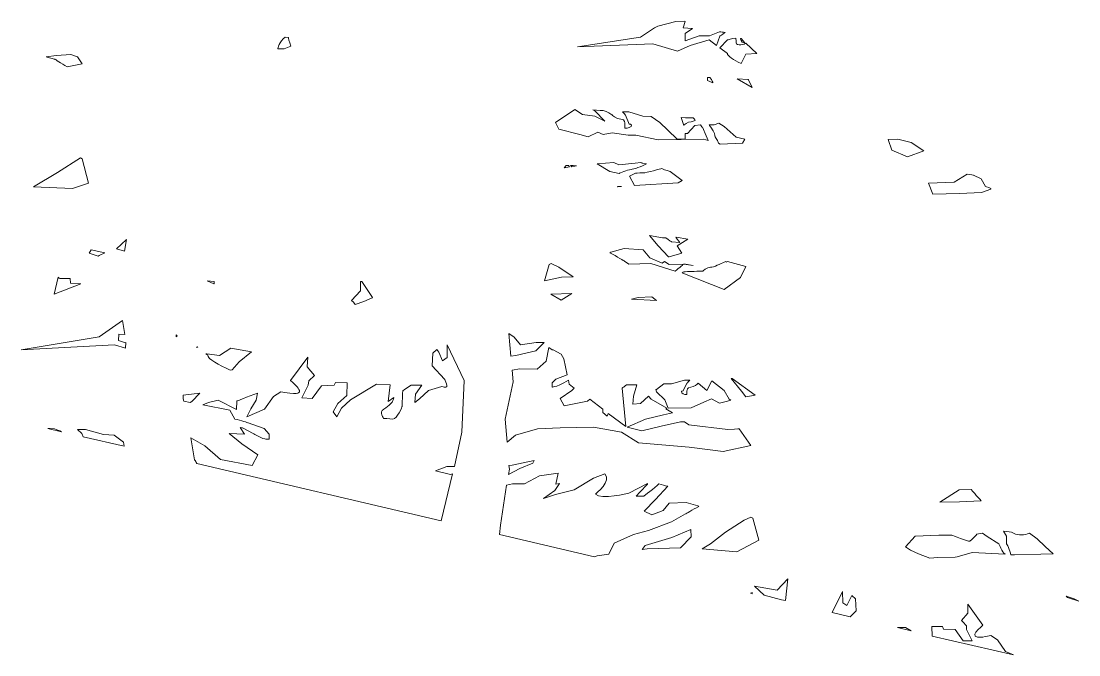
# Model space of a CAD drawing. Extents: x -2 to 9008, y -1000 to 0.
# Drawn here: x 2789.06 to 2811.57, y -701.38 to -687.89 of the extents above; entities that cross this region are included whole.
import ezdxf

# ---------------------------------------------------------------- set-up
doc = ezdxf.new("R2010")
doc.units = 0
doc.header["$MEASUREMENT"] = 0
doc.layers.add('Layer 1', color=7, linetype='Continuous')

# ---------------------------------------------------------------- blocks, each defined once
blk = doc.blocks.new('block 6')
at = {"layer": 'Layer 1', "lineweight": 0}
for points in [[(2804.62, -689.3), (2804.3, -689.12), (2804.53, -689.13), (2804.54, -689.14), (2804.62, -689.3)], [(2807.51, -690.41), (2807.72, -690.4), (2808, -690.47), (2808.27, -690.65), (2807.92, -690.78), (2807.59, -690.64), (2807.51, -690.41)], [(2790.15, -691.45), (2789.32, -691.42), (2789.83, -691.11), (2790.32, -690.8), (2790.36, -690.82), (2790.49, -691.34), (2790.15, -691.45)], [(2801.84, -691.41), (2801.76, -691.42), (2801.75, -691.41), (2801.84, -691.41)], [(2791.09, -692.74), (2791.3, -692.54), (2791.26, -692.79), (2791.09, -692.74)], [(2790.72, -692.88), (2790.7, -692.89), (2790.51, -692.83), (2790.55, -692.76), (2790.84, -692.82), (2790.72, -692.88)], [(2800.5, -693.13), (2800.81, -693.33), (2800.56, -693.34), (2800.2, -693.42), (2800.3, -693.07), (2800.34, -693.05), (2800.5, -693.13)], [(2793.17, -693.43), (2793.17, -693.48), (2793.16, -693.48), (2793.02, -693.42), (2793.17, -693.43)], [(2796.54, -693.77), (2796.53, -693.78), (2796.35, -693.86), (2796.17, -693.92), (2796.13, -693.87), (2796.09, -693.84), (2796.28, -693.63), (2796.28, -693.43), (2796.31, -693.43), (2796.54, -693.77)], [(2800.78, -693.69), (2800.55, -693.83), (2800.33, -693.7), (2800.78, -693.69)], [(2802.19, -693.77), (2802.48, -693.76), (2802.58, -693.84), (2802.05, -693.81), (2802.19, -693.77)], [(2791.22, -694.26), (2791.27, -694.56), (2791.14, -694.55), (2791.13, -694.69), (2791.28, -694.74), (2791.29, -694.73), (2791.28, -694.85), (2791.05, -694.78), (2789.06, -694.89), (2790.72, -694.61), (2791.22, -694.26)], [(2792.36, -694.61), (2792.36, -694.57), (2792.38, -694.59), (2792.36, -694.61)], [(2800.02, -694.73), (2800.19, -694.73), (2800.01, -694.91), (2799.59, -695.01), (2799.48, -695.02), (2799.44, -694.54), (2799.55, -694.62), (2799.69, -694.78), (2800.02, -694.73)], [(2792.79, -694.83), (2792.82, -694.82), (2792.8, -694.84), (2792.79, -694.83)], [(2804.19, -695.5), (2804.68, -695.85), (2804.48, -695.89), (2804.39, -695.77), (2804.17, -695.5), (2804.19, -695.5)], [(2792.86, -695.81), (2792.69, -695.99), (2792.66, -696.01), (2792.52, -695.98), (2792.51, -695.93), (2792.51, -695.85), (2792.86, -695.81)], [(2804.29, -699.19), (2803.55, -699.12), (2803.73, -699.02), (2804.05, -698.77), (2804.45, -698.51), (2804.59, -698.45), (2804.63, -698.47), (2804.76, -698.94), (2804.29, -699.19)], [(2803.32, -698.87), (2803.09, -699.1), (2802.38, -699.12), (2802.28, -699.14), (2802.34, -699.05), (2802.91, -698.88), (2803.31, -698.71), (2803.32, -698.87)], [(2805.15, -700), (2805.38, -699.76), (2805.33, -700.22), (2805.24, -700.21), (2804.87, -700.11), (2804.67, -699.92), (2805.15, -700)], [(2804.62, -700.05), (2804.62, -700.08), (2804.58, -700.07), (2804.62, -700.05)], [(2806.32, -700.48), (2806.54, -700.03), (2806.55, -700.27), (2806.63, -700.33), (2806.71, -700.17), (2806.74, -700.12), (2806.82, -700.19), (2806.83, -700.44), (2806.7, -700.57), (2806.32, -700.48)], [(2811.3, -700.13), (2811.47, -700.19), (2811.57, -700.24), (2811.33, -700.16), (2811.3, -700.13)], [(2808, -700.87), (2807.71, -700.8), (2807.88, -700.8), (2808, -700.87)]]:
    blk.add_lwpolyline(points, dxfattribs=at)
for points, knots in [([(2803.3, -688.41), (2803.3, -688.41), (2803.03, -688.53), (2803.03, -688.53), (2803.03, -688.53), (2802.5, -688.37), (2802.5, -688.37), (2802.5, -688.37), (2800.9, -688.44), (2800.9, -688.44), (2800.9, -688.44), (2802.24, -688.23), (2802.24, -688.23), (2802.24, -688.23), (2802.54, -688.03), (2802.54, -688.03), (2802.54, -688.03), (2802.61, -688), (2802.61, -688), (2802.61, -688), (2802.99, -687.9), (2802.99, -687.9), (2802.99, -687.9), (2803.18, -687.89), (2803.18, -687.89), (2803.18, -687.89), (2803.19, -687.9), (2803.19, -687.9), (2803.19, -687.9), (2803.15, -688.03), (2803.15, -688.03), (2803.15, -688.03), (2803.35, -688.05), (2803.35, -688.05), (2803.35, -688.05), (2803.19, -688.15), (2803.19, -688.15), (2803.19, -688.15), (2803.19, -688.31), (2803.19, -688.31), (2803.19, -688.31), (2803.49, -688.2), (2803.49, -688.2), (2803.49, -688.2), (2803.71, -688.2), (2803.71, -688.2), (2803.71, -688.2), (2803.92, -688.12), (2803.92, -688.12), (2803.96, -688.12), (2803.99, -688.12), (2804.04, -688.13), (2803.98, -688.17), (2803.93, -688.21), (2803.93, -688.21), (2803.93, -688.21), (2803.86, -688.41), (2803.86, -688.41), (2803.86, -688.41), (2803.7, -688.29), (2803.7, -688.29), (2803.7, -688.29), (2803.3, -688.41), (2803.3, -688.41)], [0, 0, 0, 0, 1, 1, 1, 2, 2, 2, 3, 3, 3, 4, 4, 4, 5, 5, 5, 6, 6, 6, 7, 7, 7, 8, 8, 8, 9, 9, 9, 10, 10, 10, 11, 11, 11, 12, 12, 12, 13, 13, 13, 14, 14, 14, 15, 15, 15, 16, 16, 16, 17, 17, 17, 18, 18, 18, 19, 19, 19, 20, 20, 20, 21, 21, 21, 21]), ([(2794.8, -688.42), (2794.8, -688.42), (2794.66, -688.48), (2794.66, -688.48), (2794.66, -688.48), (2794.52, -688.48), (2794.52, -688.48), (2794.52, -688.48), (2794.55, -688.32), (2794.68, -688.23), (2794.68, -688.23), (2794.75, -688.24), (2794.75, -688.24), (2794.75, -688.24), (2794.76, -688.32), (2794.8, -688.42)], [0, 0, 0, 0, 1, 1, 1, 2, 2, 2, 3, 3, 3, 4, 4, 4, 5, 5, 5, 5]), ([(2804.48, -688.59), (2804.48, -688.59), (2804.38, -688.79), (2804.38, -688.79), (2804.22, -688.72), (2804.09, -688.63), (2804.09, -688.58), (2804.09, -688.58), (2803.93, -688.46), (2803.93, -688.46), (2803.93, -688.46), (2804.09, -688.29), (2804.09, -688.29), (2804.09, -688.29), (2804.19, -688.26), (2804.27, -688.25), (2804.27, -688.28), (2804.28, -688.31), (2804.28, -688.35), (2804.27, -688.43), (2804.48, -688.38), (2804.48, -688.36), (2804.48, -688.36), (2804.72, -688.58), (2804.72, -688.58), (2804.72, -688.58), (2804.48, -688.59), (2804.48, -688.59)], [0, 0, 0, 0, 1, 1, 1, 2, 2, 2, 3, 3, 3, 4, 4, 4, 5, 5, 5, 6, 6, 6, 7, 7, 7, 8, 8, 8, 9, 9, 9, 9]), ([(2804.37, -688.26), (2804.37, -688.26), (2804.38, -688.26), (2804.38, -688.26), (2804.38, -688.26), (2804.46, -688.35), (2804.46, -688.35), (2804.37, -688.35), (2804.37, -688.26), (2804.37, -688.26)], [0, 0, 0, 0, 1, 1, 1, 2, 2, 2, 3, 3, 3, 3]), ([(2789.59, -688.65), (2789.59, -688.65), (2789.81, -688.62), (2789.81, -688.62), (2789.81, -688.62), (2790.12, -688.6), (2790.12, -688.6), (2790.12, -688.6), (2790.26, -688.65), (2790.26, -688.65), (2790.26, -688.65), (2790.36, -688.8), (2790.36, -688.8), (2790.36, -688.8), (2790.04, -688.86), (2790.04, -688.86), (2789.91, -688.79), (2789.78, -688.7), (2789.78, -688.7), (2789.78, -688.7), (2789.69, -688.68), (2789.59, -688.65)], [0, 0, 0, 0, 1, 1, 1, 2, 2, 2, 3, 3, 3, 4, 4, 4, 5, 5, 5, 6, 6, 6, 7, 7, 7, 7]), ([(2803.67, -689.09), (2803.67, -689.09), (2803.72, -689.09), (2803.72, -689.09), (2803.77, -689.15), (2803.78, -689.2), (2803.78, -689.2), (2803.78, -689.2), (2803.67, -689.15), (2803.67, -689.15), (2803.67, -689.15), (2803.67, -689.09), (2803.67, -689.09)], [0, 0, 0, 0, 1, 1, 1, 2, 2, 2, 3, 3, 3, 4, 4, 4, 4]), ([(2800.84, -689.77), (2800.84, -689.77), (2801.01, -689.88), (2801.01, -689.88), (2801.01, -689.88), (2801.27, -689.91), (2801.27, -689.91), (2801.27, -689.91), (2801.48, -690.02), (2801.48, -690.02), (2801.48, -690.02), (2801.27, -689.8), (2801.27, -689.8), (2801.27, -689.8), (2801.23, -689.78), (2801.23, -689.78), (2801.23, -689.78), (2801.38, -689.79), (2801.38, -689.79), (2801.38, -689.79), (2801.45, -689.79), (2801.45, -689.79), (2801.52, -689.81), (2801.63, -689.88), (2801.63, -689.88), (2801.63, -689.88), (2801.73, -689.98), (2801.82, -689.98), (2801.92, -689.98), (2801.91, -690.07), (2801.91, -690.07), (2801.91, -690.07), (2801.91, -690.17), (2801.91, -690.17), (2801.91, -690.17), (2802, -690.17), (2802.04, -690.13), (2802.07, -690.08), (2802, -690.08), (2802, -690.08), (2802, -690.08), (2801.92, -689.89), (2801.92, -689.89), (2801.92, -689.89), (2801.88, -689.85), (2801.86, -689.82), (2801.86, -689.82), (2801.99, -689.82), (2801.99, -689.82), (2801.99, -689.82), (2802.29, -689.91), (2802.29, -689.91), (2802.29, -689.91), (2802.47, -689.92), (2802.47, -689.92), (2802.47, -689.92), (2802.65, -690.05), (2802.65, -690.05), (2802.65, -690.05), (2802.82, -690.21), (2802.82, -690.21), (2802.82, -690.21), (2803.02, -690.4), (2803.02, -690.4), (2803.02, -690.4), (2803.19, -690.4), (2803.19, -690.4), (2803.19, -690.4), (2803.19, -690.28), (2803.19, -690.28), (2803.19, -690.28), (2803.24, -690.28), (2803.24, -690.28), (2803.24, -690.28), (2803.4, -690.11), (2803.4, -690.11), (2803.4, -690.11), (2803.52, -690.1), (2803.52, -690.1), (2803.54, -690.13), (2803.56, -690.15), (2803.56, -690.15), (2803.56, -690.15), (2803.64, -690.33), (2803.64, -690.33), (2803.64, -690.33), (2803.68, -690.43), (2803.68, -690.43), (2803.68, -690.43), (2803.58, -690.4), (2803.58, -690.4), (2803.58, -690.4), (2803.11, -690.41), (2803.11, -690.41), (2803.11, -690.41), (2802.62, -690.42), (2802.62, -690.42), (2802.62, -690.42), (2802.14, -690.32), (2802.14, -690.32), (2802.14, -690.32), (2801.98, -690.32), (2801.98, -690.32), (2801.98, -690.32), (2801.64, -690.27), (2801.64, -690.27), (2801.64, -690.27), (2801.45, -690.3), (2801.45, -690.3), (2801.45, -690.3), (2801.33, -690.25), (2801.33, -690.25), (2801.33, -690.25), (2801.13, -690.35), (2801.13, -690.35), (2801.13, -690.35), (2800.95, -690.3), (2800.95, -690.3), (2800.95, -690.3), (2800.5, -690.19), (2800.5, -690.19), (2800.5, -690.19), (2800.43, -690.05), (2800.43, -690.05), (2800.43, -690.05), (2800.84, -689.77), (2800.84, -689.77)], [0, 0, 0, 0, 1, 1, 1, 2, 2, 2, 3, 3, 3, 4, 4, 4, 5, 5, 5, 6, 6, 6, 7, 7, 7, 8, 8, 8, 9, 9, 9, 10, 10, 10, 11, 11, 11, 12, 12, 12, 13, 13, 13, 14, 14, 14, 15, 15, 15, 16, 16, 16, 17, 17, 17, 18, 18, 18, 19, 19, 19, 20, 20, 20, 21, 21, 21, 22, 22, 22, 23, 23, 23, 24, 24, 24, 25, 25, 25, 26, 26, 26, 27, 27, 27, 28, 28, 28, 29, 29, 29, 30, 30, 30, 31, 31, 31, 32, 32, 32, 33, 33, 33, 34, 34, 34, 35, 35, 35, 36, 36, 36, 37, 37, 37, 38, 38, 38, 39, 39, 39, 40, 40, 40, 41, 41, 41, 42, 42, 42, 42]), ([(2803.41, -690), (2803.38, -690.01), (2803.34, -690.03), (2803.32, -690.03), (2803.24, -690.03), (2803.16, -690.11), (2803.16, -690.11), (2803.16, -690.11), (2803.11, -689.94), (2803.11, -689.94), (2803.11, -689.94), (2803.2, -689.95), (2803.2, -689.95), (2803.2, -689.95), (2803.36, -689.95), (2803.36, -689.95), (2803.38, -689.97), (2803.4, -689.99), (2803.41, -690)], [0, 0, 0, 0, 1, 1, 1, 2, 2, 2, 3, 3, 3, 4, 4, 4, 5, 5, 5, 6, 6, 6, 6]), ([(2803.81, -690.1), (2803.81, -690.1), (2803.91, -690.06), (2803.91, -690.06), (2803.91, -690.06), (2804.02, -690.13), (2804.02, -690.13), (2804.02, -690.13), (2804.28, -690.36), (2804.28, -690.36), (2804.28, -690.36), (2804.46, -690.4), (2804.46, -690.4), (2804.46, -690.4), (2804.41, -690.49), (2804.41, -690.49), (2804.41, -690.49), (2803.94, -690.51), (2803.94, -690.51), (2803.94, -690.51), (2803.9, -690.49), (2803.9, -690.49), (2803.88, -690.41), (2803.82, -690.34), (2803.82, -690.34), (2803.82, -690.34), (2803.83, -690.25), (2803.74, -690.15), (2803.72, -690.13), (2803.71, -690.11), (2803.7, -690.1), (2803.7, -690.1), (2803.81, -690.1), (2803.81, -690.1)], [0, 0, 0, 0, 1, 1, 1, 2, 2, 2, 3, 3, 3, 4, 4, 4, 5, 5, 5, 6, 6, 6, 7, 7, 7, 8, 8, 8, 9, 9, 9, 10, 10, 10, 11, 11, 11, 11]), ([(2800.73, -690.99), (2800.73, -690.99), (2800.62, -691.01), (2800.62, -691.01), (2800.62, -691.01), (2800.66, -690.96), (2800.66, -690.96), (2800.66, -690.96), (2800.66, -690.96), (2800.71, -690.96), (2800.71, -690.96), (2800.73, -690.99), (2800.73, -690.99)], [0, 0, 0, 0, 1, 1, 1, 2, 2, 2, 3, 3, 3, 4, 4, 4, 4]), ([(2800.88, -690.97), (2800.88, -690.97), (2800.84, -690.98), (2800.84, -690.98), (2800.84, -690.98), (2800.78, -690.99), (2800.78, -690.99), (2800.78, -690.99), (2800.75, -690.96), (2800.75, -690.96), (2800.78, -690.96), (2800.83, -690.97), (2800.88, -690.97)], [0, 0, 0, 0, 1, 1, 1, 2, 2, 2, 3, 3, 3, 4, 4, 4, 4]), ([(2802.04, -691.05), (2801.96, -691.05), (2801.79, -691.13), (2801.79, -691.13), (2801.79, -691.13), (2801.59, -691.09), (2801.59, -691.09), (2801.59, -691.09), (2801.32, -690.93), (2801.32, -690.93), (2801.32, -690.93), (2801.67, -690.9), (2801.67, -690.9), (2801.67, -690.9), (2801.78, -690.95), (2801.78, -690.95), (2801.78, -690.95), (2802.13, -690.91), (2802.13, -690.91), (2802.13, -690.91), (2802.25, -690.9), (2802.25, -690.9), (2802.27, -690.9), (2802.28, -690.91), (2802.28, -690.91), (2802.28, -690.91), (2802.37, -690.93), (2802.37, -690.93), (2802.26, -690.99), (2802.1, -691.04), (2802.04, -691.05)], [0, 0, 0, 0, 1, 1, 1, 2, 2, 2, 3, 3, 3, 4, 4, 4, 5, 5, 5, 6, 6, 6, 7, 7, 7, 8, 8, 8, 9, 9, 9, 10, 10, 10, 10]), ([(2803.04, -691.33), (2803.04, -691.33), (2802.11, -691.39), (2802.11, -691.39), (2802.11, -691.39), (2802.01, -691.19), (2802.01, -691.19), (2802.01, -691.19), (2802.12, -691.13), (2802.12, -691.13), (2802.12, -691.13), (2802.2, -691.12), (2802.29, -691.12), (2802.37, -691.12), (2802.69, -691.03), (2802.69, -691.03), (2802.69, -691.03), (2802.79, -691.07), (2802.87, -691.09), (2802.87, -691.09), (2803.13, -691.28), (2803.13, -691.28), (2803.13, -691.28), (2803.04, -691.33), (2803.04, -691.33)], [0, 0, 0, 0, 1, 1, 1, 2, 2, 2, 3, 3, 3, 4, 4, 4, 5, 5, 5, 6, 6, 6, 7, 7, 7, 8, 8, 8, 8]), ([(2808.37, -691.34), (2808.37, -691.34), (2808.92, -691.32), (2808.92, -691.32), (2808.92, -691.32), (2809.19, -691.15), (2809.19, -691.15), (2809.27, -691.16), (2809.33, -691.17), (2809.33, -691.17), (2809.33, -691.17), (2809.49, -691.25), (2809.49, -691.25), (2809.49, -691.25), (2809.58, -691.41), (2809.58, -691.41), (2809.58, -691.41), (2809.74, -691.45), (2809.7, -691.47), (2809.7, -691.47), (2809.5, -691.54), (2809.5, -691.54), (2809.5, -691.54), (2809.03, -691.56), (2809.03, -691.56), (2809.03, -691.56), (2808.46, -691.57), (2808.46, -691.57), (2808.46, -691.57), (2808.37, -691.34), (2808.37, -691.34)], [0, 0, 0, 0, 1, 1, 1, 2, 2, 2, 3, 3, 3, 4, 4, 4, 5, 5, 5, 6, 6, 6, 7, 7, 7, 8, 8, 8, 9, 9, 9, 10, 10, 10, 10]), ([(2803.12, -692.83), (2803.12, -692.83), (2802.85, -692.91), (2802.85, -692.91), (2802.85, -692.91), (2802.84, -692.91), (2802.84, -692.91), (2802.84, -692.91), (2802.62, -692.67), (2802.62, -692.67), (2802.62, -692.67), (2802.43, -692.45), (2802.43, -692.45), (2802.43, -692.45), (2802.71, -692.5), (2802.71, -692.5), (2802.71, -692.5), (2802.78, -692.5), (2802.78, -692.5), (2802.85, -692.55), (2802.9, -692.59), (2802.9, -692.59), (2802.9, -692.59), (2803.08, -692.6), (2803.08, -692.6), (2803.08, -692.6), (2803, -692.5), (2803, -692.5), (2803, -692.5), (2802.99, -692.49), (2802.99, -692.49), (2802.99, -692.49), (2803, -692.49), (2803, -692.49), (2803, -692.49), (2803.25, -692.53), (2803.25, -692.53), (2803.25, -692.53), (2803.02, -692.67), (2803.02, -692.67), (2803.02, -692.67), (2803.12, -692.83), (2803.12, -692.83)], [0, 0, 0, 0, 1, 1, 1, 2, 2, 2, 3, 3, 3, 4, 4, 4, 5, 5, 5, 6, 6, 6, 7, 7, 7, 8, 8, 8, 9, 9, 9, 10, 10, 10, 11, 11, 11, 12, 12, 12, 13, 13, 13, 14, 14, 14, 14]), ([(2801.61, -692.81), (2801.61, -692.81), (2801.89, -692.73), (2801.89, -692.73), (2801.89, -692.73), (2802.3, -692.76), (2802.3, -692.76), (2802.3, -692.76), (2802.44, -692.93), (2802.44, -692.93), (2802.44, -692.93), (2802.7, -693.04), (2802.7, -693.04), (2802.7, -693.04), (2802.75, -693.01), (2802.75, -693.01), (2802.75, -693.01), (2802.85, -693.07), (2802.85, -693.07), (2802.85, -693.07), (2803.16, -693.06), (2803.16, -693.06), (2803.16, -693.06), (2803.2, -693.06), (2803.2, -693.06), (2803.2, -693.06), (2803.36, -693.09), (2803.36, -693.09), (2803.36, -693.09), (2803.16, -693.06), (2803.16, -693.06), (2803.16, -693.06), (2803.07, -693.14), (2802.98, -693.21), (2802.98, -693.21), (2802.46, -693.05), (2802.46, -693.05), (2802.46, -693.05), (2801.99, -693.06), (2801.99, -693.06), (2801.99, -693.06), (2801.9, -693), (2801.9, -693), (2801.9, -693), (2801.74, -692.9), (2801.59, -692.82), (2801.59, -692.82), (2801.61, -692.81), (2801.61, -692.81)], [0, 0, 0, 0, 1, 1, 1, 2, 2, 2, 3, 3, 3, 4, 4, 4, 5, 5, 5, 6, 6, 6, 7, 7, 7, 8, 8, 8, 9, 9, 9, 10, 10, 10, 11, 11, 11, 12, 12, 12, 13, 13, 13, 14, 14, 14, 15, 15, 15, 16, 16, 16, 16]), ([(2804.02, -693.6), (2804.02, -693.6), (2803.18, -693.27), (2803.18, -693.27), (2803.18, -693.27), (2803.13, -693.25), (2803.13, -693.25), (2803.15, -693.24), (2803.16, -693.23), (2803.16, -693.23), (2803.16, -693.23), (2803.16, -693.23), (2803.24, -693.22), (2803.33, -693.22), (2803.57, -693.21), (2803.57, -693.21), (2803.57, -693.21), (2803.65, -693.13), (2803.73, -693.13), (2803.8, -693.13), (2803.95, -693.05), (2804.02, -693.02), (2804.02, -693.02), (2804.06, -693.01), (2804.06, -693.01), (2804.06, -693.02), (2804.07, -693.02), (2804.09, -693.01), (2804.09, -693.01), (2804.48, -693.11), (2804.48, -693.11), (2804.48, -693.11), (2804.37, -693.35), (2804.37, -693.35), (2804.37, -693.35), (2804.02, -693.6), (2804.02, -693.6)], [0, 0, 0, 0, 1, 1, 1, 2, 2, 2, 3, 3, 3, 4, 4, 4, 5, 5, 5, 6, 6, 6, 7, 7, 7, 8, 8, 8, 9, 9, 9, 10, 10, 10, 11, 11, 11, 12, 12, 12, 12]), ([(2790.33, -693.48), (2790.33, -693.48), (2789.76, -693.7), (2789.76, -693.7), (2789.76, -693.7), (2789.85, -693.34), (2789.85, -693.34), (2789.86, -693.35), (2789.88, -693.37), (2789.88, -693.37), (2789.88, -693.37), (2789.98, -693.37), (2790.1, -693.37), (2790.1, -693.37), (2790.11, -693.47), (2790.11, -693.47), (2790.11, -693.47), (2790.33, -693.48), (2790.33, -693.48)], [0, 0, 0, 0, 1, 1, 1, 2, 2, 2, 3, 3, 3, 4, 4, 4, 5, 5, 5, 6, 6, 6, 6]), ([(2793.76, -696.89), (2793.76, -696.89), (2793.49, -696.67), (2793.49, -696.67), (2793.49, -696.67), (2793.81, -696.68), (2793.81, -696.68), (2793.81, -696.68), (2793.72, -696.54), (2793.72, -696.54), (2793.75, -696.54), (2793.77, -696.55), (2793.77, -696.55), (2793.77, -696.55), (2794, -696.67), (2794, -696.67), (2794, -696.67), (2794.22, -696.79), (2794.27, -696.79), (2794.32, -696.79), (2794.34, -696.79), (2794.34, -696.79), (2794.34, -696.79), (2794.34, -696.68), (2794.34, -696.68), (2794.34, -696.68), (2794.23, -696.56), (2794.23, -696.56), (2794.23, -696.56), (2793.89, -696.44), (2793.89, -696.44), (2793.89, -696.44), (2793.74, -696.39), (2793.61, -696.36), (2793.61, -696.36), (2793.5, -696.17), (2793.5, -696.17), (2793.5, -696.17), (2792.93, -696.06), (2792.93, -696.06), (2792.93, -696.06), (2793.05, -696.01), (2793.05, -696.01), (2793.05, -696.01), (2793.25, -695.96), (2793.25, -695.96), (2793.25, -695.96), (2793.64, -696.16), (2793.64, -696.16), (2793.64, -696.16), (2793.65, -695.98), (2793.65, -695.98), (2793.65, -695.98), (2793.88, -695.88), (2794.09, -695.81), (2794.09, -695.81), (2794.06, -695.96), (2794.06, -695.96), (2794.06, -695.96), (2793.95, -696.14), (2793.95, -696.14), (2793.95, -696.14), (2793.86, -696.31), (2793.86, -696.31), (2793.86, -696.31), (2794.24, -696.15), (2794.24, -696.15), (2794.24, -696.15), (2794.43, -695.88), (2794.43, -695.88), (2794.43, -695.88), (2794.59, -695.78), (2794.59, -695.78), (2794.64, -695.79), (2794.7, -695.8), (2794.78, -695.81), (2795.23, -695.88), (2794.79, -695.54), (2794.79, -695.54), (2794.79, -695.54), (2795.16, -695.04), (2795.16, -695.04), (2795.16, -695.04), (2795.15, -695.25), (2795.15, -695.25), (2795.15, -695.25), (2795.3, -695.43), (2795.3, -695.43), (2795.3, -695.43), (2795.18, -695.55), (2795.18, -695.55), (2795.18, -695.55), (2795.17, -695.64), (2795.17, -695.64), (2795.17, -695.64), (2795.03, -695.91), (2795.03, -695.91), (2795.03, -695.91), (2795.25, -695.92), (2795.25, -695.92), (2795.25, -695.92), (2795.45, -695.65), (2795.45, -695.65), (2795.45, -695.65), (2795.72, -695.64), (2795.72, -695.64), (2795.72, -695.64), (2795.75, -695.58), (2795.75, -695.58), (2795.75, -695.58), (2796, -695.59), (2796, -695.59), (2796, -695.59), (2795.99, -695.86), (2795.99, -695.86), (2795.99, -695.86), (2795.8, -696.03), (2795.8, -696.03), (2795.8, -696.03), (2795.7, -696.21), (2795.7, -696.21), (2795.7, -696.21), (2795.78, -696.31), (2795.78, -696.31), (2795.78, -696.31), (2795.88, -696.13), (2795.88, -696.13), (2795.88, -696.13), (2796.07, -695.95), (2796.07, -695.95), (2796.07, -695.95), (2796.62, -695.62), (2796.62, -695.62), (2796.62, -695.62), (2796.91, -695.63), (2796.91, -695.63), (2796.91, -695.63), (2796.87, -695.99), (2796.87, -695.99), (2796.87, -695.99), (2796.99, -695.9), (2796.99, -695.9), (2796.99, -695.99), (2796.89, -696.08), (2796.78, -696.15), (2796.66, -696.21), (2796.79, -696.35), (2796.77, -696.35), (2796.78, -696.35), (2796.89, -696.35), (2796.97, -696.36), (2797.06, -696.36), (2797.17, -696.09), (2797.17, -696.09), (2797.17, -696.09), (2797.17, -695.9), (2797.18, -695.76), (2797.18, -695.76), (2797.22, -695.73), (2797.22, -695.73), (2797.22, -695.73), (2797.36, -695.64), (2797.36, -695.64), (2797.36, -695.64), (2797.59, -695.64), (2797.59, -695.64), (2797.59, -695.64), (2797.45, -695.83), (2797.45, -695.83), (2797.45, -695.83), (2797.44, -696.01), (2797.44, -696.01), (2797.44, -696.01), (2797.54, -695.93), (2797.54, -695.93), (2797.54, -695.93), (2797.73, -695.75), (2797.73, -695.75), (2797.73, -695.75), (2798.01, -695.67), (2798.01, -695.67), (2798.03, -695.67), (2798.05, -695.67), (2798.06, -695.68), (2798.19, -695.72), (2798.07, -695.51), (2798.07, -695.51), (2798.07, -695.51), (2797.81, -695.23), (2797.81, -695.23), (2797.81, -695.23), (2797.82, -694.96), (2797.82, -694.96), (2797.82, -694.96), (2797.91, -694.88), (2797.91, -694.88), (2797.91, -694.88), (2797.95, -694.94), (2797.95, -694.94), (2797.95, -694.94), (2798.03, -695.12), (2798.03, -695.12), (2798.03, -695.12), (2798.13, -695.05), (2798.13, -695.05), (2798.13, -695.05), (2798.13, -694.78), (2798.13, -694.78), (2798.13, -694.78), (2798.49, -695.54), (2798.49, -695.54), (2798.49, -695.54), (2798.44, -696.64), (2798.44, -696.64), (2798.44, -696.64), (2798.28, -697.37), (2798.28, -697.37), (2798.28, -697.37), (2798.12, -697.37), (2798.12, -697.37), (2798.12, -697.37), (2797.88, -697.46), (2797.88, -697.46), (2797.88, -697.46), (2798.2, -697.54), (2798.2, -697.54), (2798.2, -697.54), (2798.24, -697.53), (2798.24, -697.53), (2798.24, -697.53), (2798, -698.53), (2798, -698.53), (2798, -698.53), (2792.8, -697.31), (2792.8, -697.31), (2792.78, -697.27), (2792.77, -697.25), (2792.75, -697.23), (2792.75, -697.23), (2792.67, -696.76), (2792.67, -696.76), (2792.67, -696.76), (2792.97, -696.93), (2792.97, -696.93), (2792.97, -696.93), (2793.3, -697.22), (2793.3, -697.22), (2793.3, -697.22), (2793.98, -697.35), (2793.98, -697.35), (2793.98, -697.35), (2794.1, -697.12), (2794.1, -697.12), (2794.1, -697.12), (2793.76, -696.89), (2793.76, -696.89)], [0, 0, 0, 0, 1, 1, 1, 2, 2, 2, 3, 3, 3, 4, 4, 4, 5, 5, 5, 6, 6, 6, 7, 7, 7, 8, 8, 8, 9, 9, 9, 10, 10, 10, 11, 11, 11, 12, 12, 12, 13, 13, 13, 14, 14, 14, 15, 15, 15, 16, 16, 16, 17, 17, 17, 18, 18, 18, 19, 19, 19, 20, 20, 20, 21, 21, 21, 22, 22, 22, 23, 23, 23, 24, 24, 24, 25, 25, 25, 26, 26, 26, 27, 27, 27, 28, 28, 28, 29, 29, 29, 30, 30, 30, 31, 31, 31, 32, 32, 32, 33, 33, 33, 34, 34, 34, 35, 35, 35, 36, 36, 36, 37, 37, 37, 38, 38, 38, 39, 39, 39, 40, 40, 40, 41, 41, 41, 42, 42, 42, 43, 43, 43, 44, 44, 44, 45, 45, 45, 46, 46, 46, 47, 47, 47, 48, 48, 48, 49, 49, 49, 50, 50, 50, 51, 51, 51, 52, 52, 52, 53, 53, 53, 54, 54, 54, 55, 55, 55, 56, 56, 56, 57, 57, 57, 58, 58, 58, 59, 59, 59, 60, 60, 60, 61, 61, 61, 62, 62, 62, 63, 63, 63, 64, 64, 64, 65, 65, 65, 66, 66, 66, 67, 67, 67, 68, 68, 68, 69, 69, 69, 70, 70, 70, 71, 71, 71, 72, 72, 72, 73, 73, 73, 74, 74, 74, 75, 75, 75, 76, 76, 76, 77, 77, 77, 78, 78, 78, 79, 79, 79, 80, 80, 80, 81, 81, 81, 82, 82, 82, 83, 83, 83, 84, 84, 84, 85, 85, 85, 85]), ([(2793.01, -694.97), (2793.01, -694.97), (2793.28, -695.01), (2793.28, -695.01), (2793.28, -695.01), (2793.52, -694.85), (2793.52, -694.85), (2793.52, -694.85), (2793.96, -694.93), (2793.96, -694.93), (2793.96, -694.93), (2793.7, -695.14), (2793.7, -695.14), (2793.7, -695.14), (2793.55, -695.31), (2793.55, -695.31), (2793.55, -695.31), (2793.51, -695.32), (2793.51, -695.32), (2793.27, -695.21), (2793.03, -695.08), (2793.03, -695), (2793.03, -695), (2792.99, -694.97), (2792.99, -694.97), (2792.99, -694.97), (2793.01, -694.97), (2793.01, -694.97)], [0, 0, 0, 0, 1, 1, 1, 2, 2, 2, 3, 3, 3, 4, 4, 4, 5, 5, 5, 6, 6, 6, 7, 7, 7, 8, 8, 8, 9, 9, 9, 9]), ([(2799.53, -695.57), (2799.53, -695.57), (2799.51, -695.32), (2799.51, -695.32), (2799.51, -695.32), (2799.67, -695.29), (2799.67, -695.29), (2799.67, -695.29), (2800.04, -695.3), (2800.04, -695.3), (2800.04, -695.3), (2800.23, -695.13), (2800.23, -695.13), (2800.23, -695.13), (2800.29, -694.84), (2800.29, -694.84), (2800.29, -694.84), (2800.36, -694.89), (2800.36, -694.89), (2800.36, -694.89), (2800.38, -694.89), (2800.38, -694.89), (2800.38, -694.89), (2800.55, -694.98), (2800.55, -694.98), (2800.55, -694.98), (2800.61, -695.08), (2800.61, -695.08), (2800.61, -695.08), (2800.68, -695.42), (2800.68, -695.42), (2800.68, -695.42), (2800.44, -695.51), (2800.44, -695.51), (2800.44, -695.51), (2800.36, -695.59), (2800.36, -695.59), (2800.36, -695.59), (2800.36, -695.68), (2800.36, -695.68), (2800.36, -695.68), (2800.37, -695.68), (2800.41, -695.67), (2800.45, -695.67), (2800.61, -695.59), (2800.61, -695.59), (2800.61, -695.59), (2800.71, -695.53), (2800.71, -695.53), (2800.71, -695.53), (2800.72, -695.62), (2800.72, -695.62), (2800.72, -695.62), (2800.83, -695.7), (2800.83, -695.7), (2800.83, -695.7), (2800.78, -695.75), (2800.78, -695.75), (2800.78, -695.75), (2800.53, -695.92), (2800.53, -695.92), (2800.53, -695.92), (2800.62, -696.08), (2800.62, -696.08), (2800.62, -696.08), (2801.11, -695.98), (2801.11, -695.98), (2801.11, -695.98), (2801.16, -695.94), (2801.16, -695.94), (2801.16, -695.94), (2801.44, -696.15), (2801.44, -696.15), (2801.44, -696.21), (2801.44, -696.22), (2801.44, -696.22), (2801.44, -696.22), (2801.53, -696.3), (2801.53, -696.3), (2801.53, -696.3), (2801.55, -696.24), (2801.55, -696.24), (2801.55, -696.24), (2801.93, -696.52), (2801.93, -696.52), (2801.93, -696.52), (2801.85, -695.7), (2801.85, -695.7), (2801.86, -695.69), (2801.87, -695.69), (2801.87, -695.69), (2801.87, -695.69), (2801.9, -695.66), (2801.94, -695.63), (2801.94, -695.63), (2802.16, -695.63), (2802.16, -695.63), (2802.16, -695.63), (2802.09, -695.87), (2802.09, -695.87), (2802.09, -695.87), (2802.08, -696.04), (2802.08, -696.04), (2802.08, -696.04), (2802.24, -696.03), (2802.24, -696.03), (2802.24, -696.03), (2802.41, -695.87), (2802.41, -695.87), (2802.41, -695.87), (2802.47, -695.94), (2802.47, -695.94), (2802.47, -695.94), (2802.8, -696.13), (2802.8, -696.13), (2802.8, -696.13), (2802.78, -696.14), (2802.78, -696.14), (2802.78, -696.14), (2802.92, -696.23), (2802.92, -696.23), (2802.92, -696.23), (2802.73, -696.27), (2802.73, -696.27), (2802.73, -696.27), (2802.35, -696.36), (2802.35, -696.36), (2802.35, -696.36), (2801.96, -696.53), (2801.96, -696.53), (2801.96, -696.53), (2802.27, -696.61), (2802.27, -696.61), (2802.27, -696.61), (2802.68, -696.51), (2802.68, -696.51), (2802.68, -696.51), (2803.09, -696.42), (2803.09, -696.42), (2803.09, -696.42), (2803.18, -696.42), (2803.18, -696.42), (2803.18, -696.42), (2803.27, -696.48), (2803.27, -696.48), (2803.27, -696.48), (2804.1, -696.58), (2804.1, -696.58), (2804.34, -696.57), (2804.34, -696.57), (2804.34, -696.57), (2804.34, -696.57), (2804.59, -696.92), (2804.59, -696.92), (2804.59, -696.92), (2804, -697.05), (2804, -697.05), (2804, -697.05), (2803.28, -696.96), (2803.28, -696.96), (2803.28, -696.96), (2802.2, -696.87), (2802.2, -696.87), (2802.2, -696.87), (2801.84, -696.64), (2801.84, -696.64), (2801.84, -696.64), (2801.24, -696.53), (2801.24, -696.53), (2801.24, -696.53), (2800.53, -696.55), (2800.53, -696.55), (2800.53, -696.55), (2800.05, -696.57), (2800.05, -696.57), (2800.05, -696.57), (2799.58, -696.7), (2799.58, -696.7), (2799.58, -696.7), (2799.4, -696.85), (2799.4, -696.85), (2799.4, -696.85), (2799.36, -696.36), (2799.36, -696.36), (2799.36, -696.36), (2799.53, -695.57), (2799.53, -695.57)], [0, 0, 0, 0, 1, 1, 1, 2, 2, 2, 3, 3, 3, 4, 4, 4, 5, 5, 5, 6, 6, 6, 7, 7, 7, 8, 8, 8, 9, 9, 9, 10, 10, 10, 11, 11, 11, 12, 12, 12, 13, 13, 13, 14, 14, 14, 15, 15, 15, 16, 16, 16, 17, 17, 17, 18, 18, 18, 19, 19, 19, 20, 20, 20, 21, 21, 21, 22, 22, 22, 23, 23, 23, 24, 24, 24, 25, 25, 25, 26, 26, 26, 27, 27, 27, 28, 28, 28, 29, 29, 29, 30, 30, 30, 31, 31, 31, 32, 32, 32, 33, 33, 33, 34, 34, 34, 35, 35, 35, 36, 36, 36, 37, 37, 37, 38, 38, 38, 39, 39, 39, 40, 40, 40, 41, 41, 41, 42, 42, 42, 43, 43, 43, 44, 44, 44, 45, 45, 45, 46, 46, 46, 47, 47, 47, 48, 48, 48, 49, 49, 49, 50, 50, 50, 51, 51, 51, 52, 52, 52, 53, 53, 53, 54, 54, 54, 55, 55, 55, 56, 56, 56, 57, 57, 57, 58, 58, 58, 59, 59, 59, 60, 60, 60, 61, 61, 61, 62, 62, 62, 62]), ([(2802.58, -695.73), (2802.58, -695.73), (2802.74, -695.61), (2802.74, -695.61), (2802.74, -695.61), (2802.9, -695.61), (2802.9, -695.61), (2802.9, -695.61), (2803.18, -695.53), (2803.18, -695.53), (2803.18, -695.53), (2803.29, -695.53), (2803.29, -695.53), (2803.28, -695.54), (2803.23, -695.6), (2803.23, -695.6), (2803.23, -695.6), (2803.15, -695.76), (2803.15, -695.76), (2803.15, -695.76), (2803.09, -695.76), (2803.12, -695.8), (2803.15, -695.84), (2803.23, -695.84), (2803.23, -695.84), (2803.23, -695.84), (2803.23, -695.76), (2803.23, -695.76), (2803.23, -695.76), (2803.23, -695.68), (2803.31, -695.68), (2803.38, -695.67), (2803.45, -695.62), (2803.47, -695.6), (2803.47, -695.6), (2803.65, -695.75), (2803.65, -695.75), (2803.65, -695.75), (2803.76, -695.55), (2803.76, -695.55), (2803.76, -695.55), (2804.02, -695.75), (2804.02, -695.75), (2804.02, -695.75), (2804.13, -695.94), (2804.13, -695.94), (2804.13, -695.94), (2804.16, -695.96), (2804.16, -695.96), (2804.16, -695.96), (2804.09, -695.98), (2804.09, -695.98), (2804.09, -695.98), (2803.92, -696.02), (2803.92, -696.02), (2803.92, -696.02), (2803.75, -695.93), (2803.75, -695.93), (2803.75, -695.93), (2803.59, -696), (2803.59, -696), (2803.59, -696), (2803.32, -696.12), (2803.32, -696.12), (2803.32, -696.12), (2802.83, -696.13), (2802.83, -696.13), (2802.83, -696.13), (2802.76, -695.95), (2802.76, -695.95), (2802.76, -695.95), (2802.58, -695.78), (2802.58, -695.78), (2802.58, -695.78), (2802.57, -695.73), (2802.57, -695.73), (2802.57, -695.73), (2802.58, -695.73), (2802.58, -695.73)], [0, 0, 0, 0, 1, 1, 1, 2, 2, 2, 3, 3, 3, 4, 4, 4, 5, 5, 5, 6, 6, 6, 7, 7, 7, 8, 8, 8, 9, 9, 9, 10, 10, 10, 11, 11, 11, 12, 12, 12, 13, 13, 13, 14, 14, 14, 15, 15, 15, 16, 16, 16, 17, 17, 17, 18, 18, 18, 19, 19, 19, 20, 20, 20, 21, 21, 21, 22, 22, 22, 23, 23, 23, 24, 24, 24, 25, 25, 25, 26, 26, 26, 26]), ([(2789.92, -696.63), (2789.92, -696.63), (2789.63, -696.56), (2789.63, -696.56), (2789.63, -696.56), (2789.68, -696.56), (2789.68, -696.56), (2789.68, -696.56), (2789.77, -696.57), (2789.77, -696.57), (2789.81, -696.58), (2789.87, -696.61), (2789.92, -696.63)], [0, 0, 0, 0, 1, 1, 1, 2, 2, 2, 3, 3, 3, 4, 4, 4, 4]), ([(2791.25, -696.94), (2791.25, -696.94), (2790.38, -696.74), (2790.38, -696.74), (2790.38, -696.74), (2790.36, -696.68), (2790.36, -696.68), (2790.36, -696.68), (2790.29, -696.61), (2790.26, -696.58), (2790.26, -696.58), (2790.43, -696.58), (2790.43, -696.58), (2790.43, -696.58), (2790.81, -696.69), (2790.81, -696.69), (2790.81, -696.69), (2791.04, -696.7), (2791.04, -696.7), (2791.04, -696.7), (2791.24, -696.85), (2791.24, -696.85), (2791.24, -696.85), (2791.25, -696.94), (2791.25, -696.94)], [0, 0, 0, 0, 1, 1, 1, 2, 2, 2, 3, 3, 3, 4, 4, 4, 5, 5, 5, 6, 6, 6, 7, 7, 7, 8, 8, 8, 8]), ([(2799.44, -697.35), (2799.44, -697.35), (2799.51, -697.34), (2799.51, -697.34), (2799.51, -697.34), (2799.98, -697.24), (2799.98, -697.24), (2799.97, -697.26), (2799.96, -697.28), (2799.95, -697.3), (2799.95, -697.3), (2799.67, -697.41), (2799.67, -697.41), (2799.67, -697.41), (2799.43, -697.54), (2799.43, -697.54), (2799.43, -697.54), (2799.45, -697.43), (2799.45, -697.43), (2799.45, -697.43), (2799.44, -697.35), (2799.44, -697.35)], [0, 0, 0, 0, 1, 1, 1, 2, 2, 2, 3, 3, 3, 4, 4, 4, 5, 5, 5, 6, 6, 6, 7, 7, 7, 7]), ([(2799.39, -697.77), (2799.39, -697.77), (2799.52, -697.74), (2799.52, -697.74), (2799.52, -697.74), (2799.77, -697.74), (2799.77, -697.74), (2799.77, -697.74), (2800.09, -697.57), (2800.09, -697.57), (2800.09, -697.57), (2800.49, -697.51), (2800.49, -697.51), (2800.49, -697.51), (2800.44, -697.75), (2800.44, -697.75), (2800.44, -697.75), (2800.52, -697.73), (2800.52, -697.73), (2800.52, -697.73), (2800.42, -697.88), (2800.42, -697.88), (2800.42, -697.88), (2800.18, -698.05), (2800.18, -698.05), (2800.18, -698.05), (2800.43, -697.97), (2800.43, -697.97), (2800.43, -697.97), (2800.83, -697.87), (2800.83, -697.87), (2800.83, -697.87), (2801.24, -697.62), (2801.24, -697.62), (2801.24, -697.62), (2801.48, -697.53), (2801.48, -697.53), (2801.65, -697.67), (2801.28, -697.96), (2801.28, -697.96), (2801.4, -698.08), (2801.99, -697.94), (2801.99, -697.94), (2801.99, -697.94), (2802.39, -697.73), (2802.39, -697.73), (2802.39, -697.73), (2802.39, -697.75), (2802.39, -697.75), (2802.39, -697.75), (2802.23, -697.92), (2802.23, -697.92), (2802.23, -697.92), (2802.15, -698), (2802.15, -698), (2802.15, -698), (2802.31, -698), (2802.31, -698), (2802.31, -698), (2802.55, -697.83), (2802.63, -697.74), (2802.7, -697.76), (2802.76, -697.78), (2802.82, -697.79), (2802.82, -697.79), (2802.56, -698.07), (2802.56, -698.07), (2802.56, -698.07), (2802.32, -698.32), (2802.32, -698.32), (2802.32, -698.32), (2802.48, -698.4), (2802.48, -698.4), (2802.48, -698.4), (2802.72, -698.31), (2802.72, -698.31), (2802.72, -698.31), (2802.85, -698.15), (2802.85, -698.15), (2802.85, -698.15), (2803.21, -698.14), (2803.21, -698.14), (2803.21, -698.14), (2803.46, -698.21), (2803.46, -698.21), (2803.46, -698.21), (2803.48, -698.22), (2803.48, -698.22), (2803.35, -698.29), (2803.2, -698.38), (2803.2, -698.38), (2803.2, -698.38), (2802.9, -698.55), (2802.9, -698.55), (2802.9, -698.55), (2802.41, -698.73), (2802.41, -698.73), (2802.41, -698.73), (2802.09, -698.82), (2802.09, -698.82), (2802.09, -698.82), (2801.68, -699), (2801.68, -699), (2801.68, -699), (2801.57, -699.24), (2801.57, -699.24), (2801.57, -699.24), (2801.32, -699.27), (2801.32, -699.27), (2801.32, -699.27), (2801.26, -699.29), (2801.26, -699.29), (2801.26, -699.29), (2799.24, -698.82), (2799.24, -698.82), (2799.24, -698.82), (2799.26, -698.62), (2799.26, -698.62), (2799.26, -698.62), (2799.39, -697.77), (2799.39, -697.77)], [0, 0, 0, 0, 1, 1, 1, 2, 2, 2, 3, 3, 3, 4, 4, 4, 5, 5, 5, 6, 6, 6, 7, 7, 7, 8, 8, 8, 9, 9, 9, 10, 10, 10, 11, 11, 11, 12, 12, 12, 13, 13, 13, 14, 14, 14, 15, 15, 15, 16, 16, 16, 17, 17, 17, 18, 18, 18, 19, 19, 19, 20, 20, 20, 21, 21, 21, 22, 22, 22, 23, 23, 23, 24, 24, 24, 25, 25, 25, 26, 26, 26, 27, 27, 27, 28, 28, 28, 29, 29, 29, 30, 30, 30, 31, 31, 31, 32, 32, 32, 33, 33, 33, 34, 34, 34, 35, 35, 35, 36, 36, 36, 37, 37, 37, 38, 38, 38, 39, 39, 39, 40, 40, 40, 40]), ([(2808.61, -698.13), (2808.61, -698.13), (2809.02, -697.87), (2809.02, -697.87), (2809.02, -697.87), (2809.28, -697.86), (2809.28, -697.86), (2809.38, -697.98), (2809.48, -698.09), (2809.49, -698.1), (2809.49, -698.1), (2809.03, -698.12), (2809.03, -698.12), (2809.03, -698.12), (2808.61, -698.13), (2808.61, -698.13)], [0, 0, 0, 0, 1, 1, 1, 2, 2, 2, 3, 3, 3, 4, 4, 4, 5, 5, 5, 5]), ([(2808.87, -698.83), (2808.87, -698.83), (2809.22, -698.98), (2809.25, -698.96), (2809.29, -698.93), (2809.4, -698.81), (2809.4, -698.81), (2809.4, -698.81), (2809.45, -698.8), (2809.52, -698.79), (2809.52, -698.79), (2809.62, -698.86), (2809.62, -698.86), (2809.62, -698.86), (2809.87, -699.02), (2809.87, -699.02), (2809.87, -699.02), (2809.93, -699.19), (2810, -699.24), (2810, -699.24), (2809.3, -699.2), (2809.3, -699.2), (2809.3, -699.2), (2808.98, -699.29), (2808.98, -699.29), (2808.98, -699.29), (2808.94, -699.3), (2808.94, -699.3), (2808.94, -699.3), (2808.57, -699.31), (2808.57, -699.31), (2808.57, -699.31), (2808.4, -699.32), (2808.4, -699.32), (2808.4, -699.32), (2808.16, -699.23), (2808.16, -699.23), (2808.16, -699.23), (2807.99, -699.15), (2807.99, -699.15), (2807.99, -699.15), (2807.88, -699.08), (2807.88, -699.08), (2807.88, -699.08), (2808.09, -698.85), (2808.09, -698.85), (2808.09, -698.85), (2808.59, -698.83), (2808.59, -698.83), (2808.59, -698.83), (2808.87, -698.83), (2808.87, -698.83)], [0, 0, 0, 0, 1, 1, 1, 2, 2, 2, 3, 3, 3, 4, 4, 4, 5, 5, 5, 6, 6, 6, 7, 7, 7, 8, 8, 8, 9, 9, 9, 10, 10, 10, 11, 11, 11, 12, 12, 12, 13, 13, 13, 14, 14, 14, 15, 15, 15, 16, 16, 16, 17, 17, 17, 17]), ([(2810.03, -699.01), (2810.03, -699.01), (2810.03, -698.85), (2810.03, -698.85), (2810.03, -698.85), (2809.97, -698.75), (2809.97, -698.75), (2810.06, -698.75), (2810.13, -698.76), (2810.18, -698.79), (2810.28, -698.85), (2810.42, -698.83), (2810.52, -698.79), (2810.52, -698.79), (2810.68, -698.91), (2810.68, -698.91), (2810.68, -698.91), (2810.85, -699.07), (2810.85, -699.07), (2810.85, -699.07), (2811.02, -699.23), (2811.02, -699.23), (2811.02, -699.23), (2810.76, -699.24), (2810.76, -699.24), (2810.76, -699.24), (2810.2, -699.25), (2810.2, -699.25), (2810.2, -699.25), (2810.12, -699.25), (2810.12, -699.25), (2810.11, -699.16), (2810.03, -699.01), (2810.03, -699.01)], [0, 0, 0, 0, 1, 1, 1, 2, 2, 2, 3, 3, 3, 4, 4, 4, 5, 5, 5, 6, 6, 6, 7, 7, 7, 8, 8, 8, 9, 9, 9, 10, 10, 10, 11, 11, 11, 11]), ([(2809.18, -700.84), (2809.18, -700.84), (2809.18, -700.76), (2809.18, -700.76), (2809.18, -700.76), (2809.1, -700.68), (2809.1, -700.68), (2809.1, -700.68), (2809.07, -700.65), (2809.07, -700.65), (2809.07, -700.65), (2809.21, -700.49), (2809.21, -700.49), (2809.21, -700.49), (2809.21, -700.3), (2809.21, -700.3), (2809.21, -700.3), (2809.53, -700.75), (2809.53, -700.75), (2809.53, -700.75), (2809.13, -701.05), (2809.53, -701), (2809.6, -700.99), (2809.65, -700.98), (2809.7, -700.97), (2809.7, -700.97), (2809.84, -701.06), (2809.84, -701.06), (2809.84, -701.06), (2810.01, -701.31), (2810.01, -701.31), (2810.01, -701.31), (2810.18, -701.38), (2810.18, -701.38), (2810.18, -701.38), (2808.45, -700.98), (2808.45, -700.98), (2808.45, -700.98), (2808.44, -700.78), (2808.44, -700.78), (2808.44, -700.78), (2808.67, -700.78), (2808.67, -700.78), (2808.67, -700.78), (2808.69, -700.83), (2808.69, -700.83), (2808.69, -700.83), (2808.94, -700.84), (2808.94, -700.84), (2808.94, -700.84), (2809.11, -701.08), (2809.11, -701.08), (2809.11, -701.08), (2809.3, -701.08), (2809.3, -701.08), (2809.3, -701.08), (2809.18, -700.84), (2809.18, -700.84)], [0, 0, 0, 0, 1, 1, 1, 2, 2, 2, 3, 3, 3, 4, 4, 4, 5, 5, 5, 6, 6, 6, 7, 7, 7, 8, 8, 8, 9, 9, 9, 10, 10, 10, 11, 11, 11, 12, 12, 12, 13, 13, 13, 14, 14, 14, 15, 15, 15, 16, 16, 16, 17, 17, 17, 18, 18, 18, 19, 19, 19, 19])]:
    blk.add_open_spline(points, degree=3, knots=knots, dxfattribs=at)
blk = doc.blocks.new('block 5')
at = {"layer": 'Layer 1'}
blk.add_blockref('block 6', (0, 0), dxfattribs=at)

msp = doc.modelspace()

# ---------------------------------------------------------------- block references
at = {"layer": 'Layer 1'}
msp.add_blockref('block 5', (0, 0), dxfattribs=at)

doc.saveas('drawing.dxf')
